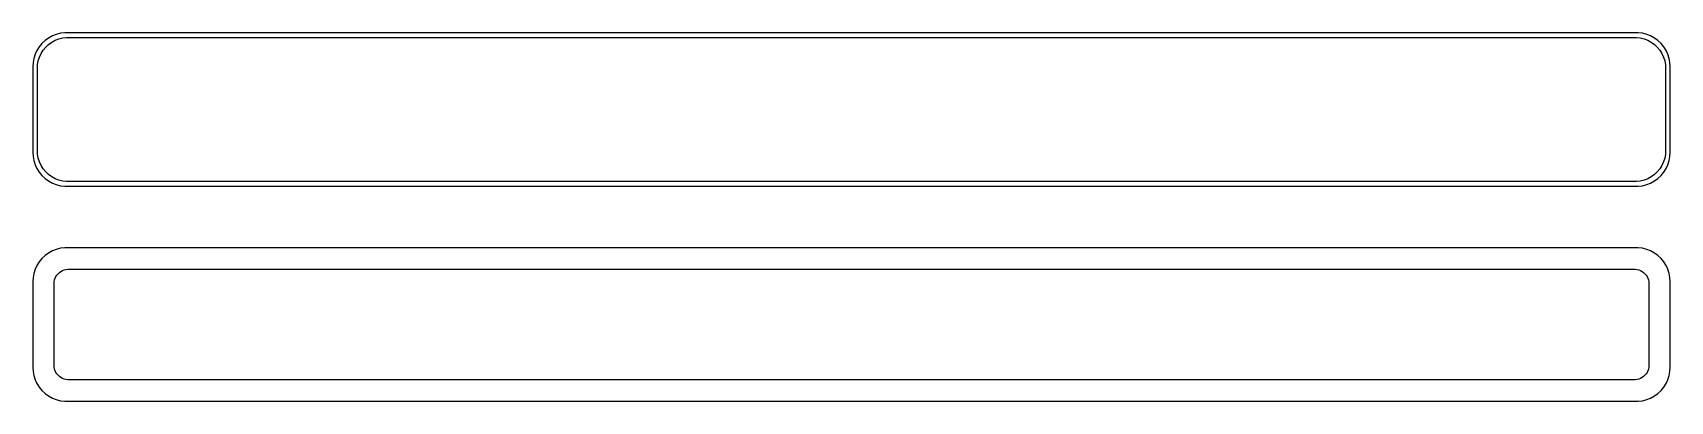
# Model space of a CAD drawing. Header units: metres. Extents: x -120 to 120, y 52 to 106.
import ezdxf

# ---------------------------------------------------------------- set-up
doc = ezdxf.new("R2010")
doc.units = ezdxf.units.M

msp = doc.modelspace()

# ---------------------------------------------------------------- linework, layer by layer
for p, q in [((-115.937, 105.661), (-116.545, 105.505)), ((-115.314, 105.74), (-115.937, 105.661)), ((115.314, 105.74), (-115.314, 105.74)), ((115.937, 105.661), (115.314, 105.74)), ((116.545, 105.505), (115.937, 105.661)), ((-119.045, 103.689), (-119.382, 103.159)), ((-118.645, 104.173), (-119.045, 103.689)), ((-118.187, 104.603), (-118.645, 104.173)), ((-118.454, 103.191), (-118.088, 103.634)), ((-117.679, 104.972), (-118.187, 104.603)), ((-118.088, 103.634), (-117.668, 104.028)), ((-117.129, 105.274), (-117.679, 104.972)), ((-117.668, 104.028), (-117.203, 104.366)), ((-117.203, 104.366), (-116.699, 104.643)), ((-116.545, 105.505), (-117.129, 105.274)), ((-116.699, 104.643), (-116.165, 104.854)), ((-116.165, 104.854), (-115.608, 104.997)), ((-115.608, 104.997), (-115.037, 105.069)), ((-115.037, 105.069), (115.037, 105.069)), ((115.037, 105.069), (115.608, 104.997)), ((115.608, 104.997), (116.165, 104.854)), ((116.165, 104.854), (116.699, 104.643)), ((117.129, 105.274), (116.545, 105.505)), ((116.699, 104.643), (117.203, 104.366)), ((117.679, 104.972), (117.129, 105.274)), ((117.203, 104.366), (117.668, 104.028)), ((117.668, 104.028), (118.088, 103.634)), ((118.187, 104.603), (117.679, 104.972)), ((118.088, 103.634), (118.454, 103.191)), ((118.645, 104.173), (118.187, 104.603)), ((119.045, 103.689), (118.645, 104.173)), ((119.382, 103.159), (119.045, 103.689)), ((-119.961, 101.377), (-120, 100.75)), ((-119.843, 101.993), (-119.961, 101.377)), ((-119.649, 102.591), (-119.843, 101.993)), ((-119.382, 103.159), (-119.649, 102.591)), ((-119.328, 100.5), (-119.292, 101.074)), ((-119.292, 101.074), (-119.185, 101.639)), ((-119.185, 101.639), (-119.007, 102.185)), ((-119.007, 102.185), (-118.762, 102.706)), ((-118.762, 102.706), (-118.454, 103.191)), ((118.454, 103.191), (118.762, 102.706)), ((118.762, 102.706), (119.007, 102.185)), ((119.007, 102.185), (119.185, 101.639)), ((119.185, 101.639), (119.292, 101.074)), ((119.292, 101.074), (119.328, 100.5)), ((119.649, 102.591), (119.382, 103.159)), ((119.843, 101.993), (119.649, 102.591)), ((119.961, 101.377), (119.843, 101.993)), ((120, 100.75), (119.961, 101.377)), ((-120, 100.75), (-120, 88.25)), ((-119.328, 88.5), (-119.328, 100.5)), ((119.328, 100.5), (119.328, 88.5)), ((120, 88.25), (120, 100.75)), ((-120, 88.25), (-119.961, 87.6233)), ((-119.961, 87.6233), (-119.843, 87.0066)), ((-119.843, 87.0066), (-119.649, 86.4094)), ((-119.649, 86.4094), (-119.382, 85.8412)), ((-119.292, 87.9262), (-119.328, 88.5)), ((-119.185, 87.3614), (-119.292, 87.9262)), ((-119.007, 86.8146), (-119.185, 87.3614)), ((-118.762, 86.2943), (-119.007, 86.8146)), ((119.007, 86.8146), (118.762, 86.2943)), ((119.185, 87.3614), (119.007, 86.8146)), ((119.292, 87.9262), (119.185, 87.3614)), ((119.328, 88.5), (119.292, 87.9262)), ((119.382, 85.8412), (119.649, 86.4094)), ((119.649, 86.4094), (119.843, 87.0066)), ((119.843, 87.0066), (119.961, 87.6233)), ((119.961, 87.6233), (120, 88.25)), ((-119.382, 85.8412), (-119.045, 85.3111)), ((-119.045, 85.3111), (-118.645, 84.8273)), ((-118.454, 85.8089), (-118.762, 86.2943)), ((-118.645, 84.8273), (-118.187, 84.3974)), ((-118.088, 85.3658), (-118.454, 85.8089)), ((-118.187, 84.3974), (-117.679, 84.0284)), ((-117.668, 84.9723), (-118.088, 85.3658)), ((-117.679, 84.0284), (-117.129, 83.7259)), ((-117.203, 84.6343), (-117.668, 84.9723)), ((-116.699, 84.3573), (-117.203, 84.6343)), ((-116.165, 84.1456), (-116.699, 84.3573)), ((-115.608, 84.0027), (-116.165, 84.1456)), ((-115.037, 83.9306), (-115.608, 84.0027)), ((115.608, 84.0027), (115.037, 83.9306)), ((116.165, 84.1456), (115.608, 84.0027)), ((116.699, 84.3573), (116.165, 84.1456)), ((117.203, 84.6343), (116.699, 84.3573)), ((117.129, 83.7259), (117.679, 84.0284)), ((117.668, 84.9723), (117.203, 84.6343)), ((118.088, 85.3658), (117.668, 84.9723)), ((117.679, 84.0284), (118.187, 84.3974)), ((118.454, 85.8089), (118.088, 85.3658)), ((118.187, 84.3974), (118.645, 84.8273)), ((118.762, 86.2943), (118.454, 85.8089)), ((118.645, 84.8273), (119.045, 85.3111)), ((119.045, 85.3111), (119.382, 85.8412)), ((-117.129, 83.7259), (-116.545, 83.4947)), ((-116.545, 83.4947), (-115.937, 83.3386)), ((-115.937, 83.3386), (-115.314, 83.2599)), ((-115.314, 83.2599), (115.314, 83.2599)), ((115.037, 83.9306), (-115.037, 83.9306)), ((115.314, 83.2599), (115.937, 83.3386)), ((115.937, 83.3386), (116.545, 83.4947)), ((116.545, 83.4947), (117.129, 83.7259)), ((-119.045, 72.1889), (-119.382, 71.6588)), ((-118.645, 72.6727), (-119.045, 72.1889)), ((-118.187, 73.1026), (-118.645, 72.6727)), ((-117.679, 73.4716), (-118.187, 73.1026)), ((-117.129, 73.7741), (-117.679, 73.4716)), ((-116.545, 74.0053), (-117.129, 73.7741)), ((-115.937, 74.1614), (-116.545, 74.0053)), ((-115.314, 74.2401), (-115.937, 74.1614)), ((115.314, 74.2401), (-115.314, 74.2401)), ((115.937, 74.1614), (115.314, 74.2401)), ((116.545, 74.0053), (115.937, 74.1614)), ((117.129, 73.7741), (116.545, 74.0053)), ((117.679, 73.4716), (117.129, 73.7741)), ((118.187, 73.1026), (117.679, 73.4716)), ((118.645, 72.6727), (118.187, 73.1026)), ((119.045, 72.1889), (118.645, 72.6727)), ((119.382, 71.6588), (119.045, 72.1889)), ((-119.961, 69.8767), (-120, 69.25)), ((-119.843, 70.4934), (-119.961, 69.8767)), ((-119.649, 71.0906), (-119.843, 70.4934)), ((-119.382, 71.6588), (-119.649, 71.0906)), ((-116.793, 69.5246), (-116.711, 69.7766)), ((-116.711, 69.7766), (-116.599, 70.0163)), ((-116.599, 70.0163), (-116.457, 70.24)), ((-116.457, 70.24), (-116.288, 70.4441)), ((-116.288, 70.4441), (-116.095, 70.6255)), ((-116.095, 70.6255), (-115.88, 70.7812)), ((-115.88, 70.7812), (-115.648, 70.9088)), ((-115.648, 70.9088), (-115.402, 71.0064)), ((-115.402, 71.0064), (-115.145, 71.0723)), ((-115.145, 71.0723), (-114.882, 71.1055)), ((-114.882, 71.1055), (114.882, 71.1055)), ((114.882, 71.1055), (115.145, 71.0723)), ((115.145, 71.0723), (115.402, 71.0064)), ((115.402, 71.0064), (115.648, 70.9088)), ((115.648, 70.9088), (115.88, 70.7812)), ((115.88, 70.7812), (116.095, 70.6255)), ((116.095, 70.6255), (116.288, 70.4441)), ((116.288, 70.4441), (116.457, 70.24)), ((116.457, 70.24), (116.599, 70.0163)), ((116.599, 70.0163), (116.711, 69.7766)), ((116.711, 69.7766), (116.793, 69.5246)), ((119.649, 71.0906), (119.382, 71.6588)), ((119.843, 70.4934), (119.649, 71.0906)), ((119.961, 69.8767), (119.843, 70.4934)), ((120, 69.25), (119.961, 69.8767)), ((-120, 69.25), (-120, 56.75)), ((-116.86, 69), (-116.843, 69.2644)), ((-116.86, 57), (-116.86, 69)), ((-116.843, 69.2644), (-116.793, 69.5246)), ((116.793, 69.5246), (116.843, 69.2644)), ((116.843, 69.2644), (116.86, 69)), ((116.86, 69), (116.86, 57)), ((120, 56.75), (120, 69.25)), ((-120, 56.75), (-119.961, 56.1233)), ((-119.961, 56.1233), (-119.843, 55.5066)), ((-119.843, 55.5066), (-119.649, 54.9094)), ((-116.843, 56.7356), (-116.86, 57)), ((-116.793, 56.4754), (-116.843, 56.7356)), ((-116.711, 56.2234), (-116.793, 56.4754)), ((-116.599, 55.9837), (-116.711, 56.2234)), ((-116.457, 55.76), (-116.599, 55.9837)), ((-116.288, 55.5559), (-116.457, 55.76)), ((-116.095, 55.3745), (-116.288, 55.5559)), ((-115.88, 55.2188), (-116.095, 55.3745)), ((-115.648, 55.0912), (-115.88, 55.2188)), ((115.88, 55.2188), (115.648, 55.0912)), ((116.095, 55.3745), (115.88, 55.2188)), ((116.288, 55.5559), (116.095, 55.3745)), ((116.457, 55.76), (116.288, 55.5559)), ((116.599, 55.9837), (116.457, 55.76)), ((116.711, 56.2234), (116.599, 55.9837)), ((116.793, 56.4754), (116.711, 56.2234)), ((116.843, 56.7356), (116.793, 56.4754)), ((116.86, 57), (116.843, 56.7356)), ((119.649, 54.9094), (119.843, 55.5066)), ((119.843, 55.5066), (119.961, 56.1233)), ((119.961, 56.1233), (120, 56.75)), ((-119.649, 54.9094), (-119.382, 54.3412)), ((-119.382, 54.3412), (-119.045, 53.8111)), ((-119.045, 53.8111), (-118.645, 53.3273)), ((-118.645, 53.3273), (-118.187, 52.8974)), ((-118.187, 52.8974), (-117.679, 52.5284)), ((-115.402, 54.9936), (-115.648, 55.0912)), ((-115.145, 54.9277), (-115.402, 54.9936)), ((-114.882, 54.8945), (-115.145, 54.9277)), ((114.882, 54.8945), (-114.882, 54.8945)), ((115.145, 54.9277), (114.882, 54.8945)), ((115.402, 54.9936), (115.145, 54.9277)), ((115.648, 55.0912), (115.402, 54.9936)), ((117.679, 52.5284), (118.187, 52.8974)), ((118.187, 52.8974), (118.645, 53.3273)), ((118.645, 53.3273), (119.045, 53.8111)), ((119.045, 53.8111), (119.382, 54.3412)), ((119.382, 54.3412), (119.649, 54.9094)), ((-117.679, 52.5284), (-117.129, 52.2259)), ((-117.129, 52.2259), (-116.545, 51.9947)), ((-116.545, 51.9947), (-115.937, 51.8386)), ((-115.937, 51.8386), (-115.314, 51.7599)), ((-115.314, 51.7599), (115.314, 51.7599)), ((115.314, 51.7599), (115.937, 51.8386)), ((115.937, 51.8386), (116.545, 51.9947)), ((116.545, 51.9947), (117.129, 52.2259)), ((117.129, 52.2259), (117.679, 52.5284))]:
    msp.add_line(p, q)

doc.saveas('drawing.dxf')
